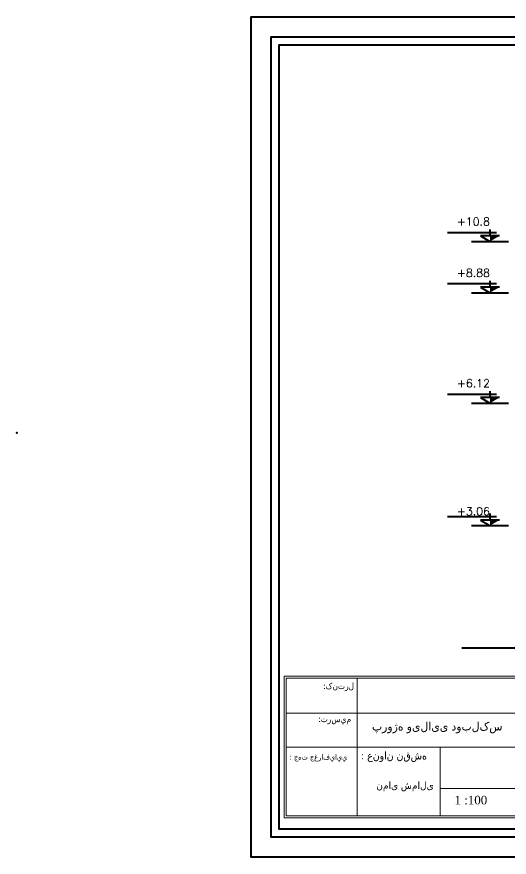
# Model space of a CAD drawing. Header units: millimetres. Extents: x -5645 to 36496, y -6563 to 7144.
# Drawn here: x 0 to 1230, y -1060 to 1040 of the extents above; entities that cross this region are included whole.
import ezdxf

# ---------------------------------------------------------------- set-up
doc = ezdxf.new("R2010")
doc.units = ezdxf.units.MM
doc.header["$LTSCALE"] = 100
doc.layers.get('0').update_dxf_attribs({"lineweight": 40})
for name, color, linetype, lineweight in [('CADR-1', 2, 'Continuous', 20), ('FUR', 1, 'Continuous', 9), ('TEXT', 11, 'Continuous', 20), ('TX3', 4, 'Continuous', 9)]:
    doc.layers.add(name, color=color, linetype=linetype, lineweight=lineweight)
doc.styles.add('MAS', font='romanc.shx')
doc.styles.add('style2', font='romantic.ttf')
doc.styles.add('style4', font='')
doc.styles.get('style4').set_extended_font_data('B Badr')

# ---------------------------------------------------------------- blocks, each defined once
blk = doc.blocks.new('ssfs')
for p, q in [((16, 21.9), (-105.7, 21.9)), ((0, 29.9), (0, 13.9)), ((-46.2, 0), (46.2, 0)), ((-24, 13.9), (0, 0)), ((24, 13.9), (-24, 13.9))]:
    blk.add_line(p, q)
blk.add_solid([(24, 13.9), (0, 13.9), (0, 0)])

msp = doc.modelspace()

# ---------------------------------------------------------------- linework, layer by layer
msp.add_lwpolyline([(3485.4, 1039.9), (3485.4, -1060.1), (585.4, -1060.1), (585.4, 1039.9), (3485.4, 1039.9)])
for points in [[(3435.4, 989.9), (3435.4, -1010.1), (635.4, -1010.1), (635.4, 989.9)], [(3415.4, 969.9), (3415.4, -990.1), (655.4, -990.1), (655.4, 969.9)]]:
    msp.add_lwpolyline(points, close=True)
at = {"lineweight": 40}
msp.add_lwpolyline([(2893.6, -537.5), (1111, -537.5)], dxfattribs=at)
msp.add_point((0, 0))
at = {"layer": 'CADR-1', "color": 1}
for p, q in [((1427, -607.7), (667.6, -607.7)), ((667.6, -961.6), (667.6, -607.7)), ((1422, -612.7), (672.6, -612.7)), ((672.6, -956.6), (672.6, -612.7)), ((1427, -961.6), (667.6, -961.6)), ((1422, -956.6), (672.6, -956.6))]:
    msp.add_line(p, q, dxfattribs=at)
at = {"layer": 'CADR-1'}
for p, q in [((849.9, -956.6), (849.9, -612.7)), ((1422, -699.9), (672.6, -699.9)), ((1422, -785.5), (672.6, -785.5)), ((1057, -956.6), (1057, -785.5)), ((1422, -888.9), (1057, -888.9))]:
    msp.add_line(p, q, dxfattribs=at)

# ---------------------------------------------------------------- block references
for p in [(1181.6, 478.5), (1181.6, 478.5), (1181.6, 350.5), (1181.6, 350.5), (1181.6, 74.5), (1181.6, -231.5), (1181.6, -231.5)]:
    msp.add_blockref('ssfs', p)

# ---------------------------------------------------------------- texts
at = {"layer": 'FUR', "ltscale": 0.02, "style": 'style2'}
msp.add_text('1 :100', height=21.4, dxfattribs=at).set_placement((1093.1, -928.1))
at = {"layer": 'TEXT', "color": 1, "ltscale": 0.1, "attachment_point": 1, "style": 'style4'}
for s, insert, char_height, width in [('{\\fTahoma|b0|i0|c178|p34; :کنترل}', (759.3, -624.2), 15.878, 389.003), ('{\\fTahoma|b0|i0|c178|p34;:ترسيم}', (752.7, -706.8), 15.878, 389.003), ('{\\fTahoma|b0|i0|c178|p34;: عنوان نقشه}', (859.8, -796.2), 19.772, 484.39), ('{\\fTahoma|b0|i0|c178|p34;: جهت جغرافيايي}', (681.4, -802.5), 13.933, 341.354)]:
    msp.add_mtext(s, dxfattribs=dict(at, insert=insert, char_height=char_height, width=width))
at = {"layer": 'TEXT', "color": 2, "ltscale": 0.1, "attachment_point": 1, "style": 'style4'}
for s, insert, char_height, width in [('{\\fB Homa|b0|i0|c178|p2;پروژه ویلایی دوبلکس}', (887, -722), 21.424, 524.865), ('{\\fB Homa|b0|i0|c178|p2;نمای شمالی}', (897.6, -871.6), 17.959, 439.969)]:
    msp.add_mtext(s, dxfattribs=dict(at, insert=insert, char_height=char_height, width=width))
at = {"layer": 'TX3', "color": 5, "linetype": 'Continuous', "lineweight": 0, "ltscale": 0.1, "char_height": 20, "width": 65.392, "attachment_point": 1, "style": 'MAS'}
for s, insert in [('+10.8', (1099.2, 538.1)), ('+8.88', (1099.2, 410.1)), ('+6.12', (1099.2, 134.1)), ('+3.06', (1099.2, -185.9)), ('+3.06', (1099.2, -185.9))]:
    msp.add_mtext(s, dxfattribs=dict(at, insert=insert))

doc.saveas('drawing.dxf')
